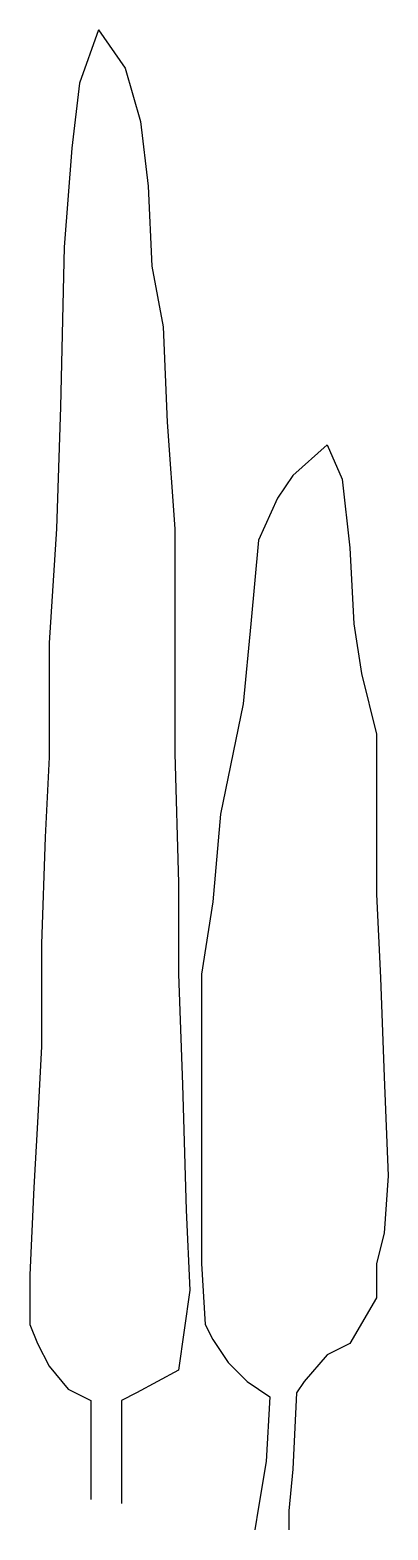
# Model space of a CAD drawing. Extents: x 1324 to 1400, y -149 to 170.
import ezdxf

# ---------------------------------------------------------------- set-up
doc = ezdxf.new("R2010")
doc.units = 0
doc.layers.get('0').update_dxf_attribs({"linetype": 'CONTINUOUS'})

msp = doc.modelspace()

# ---------------------------------------------------------------- linework, layer by layer
at = {"color": 0}
for points in [[(1338.197, 169.818149), (1334.144621, 158.481327), (1332.523669, 144.715186), (1330.902719, 123.661088), (1330.092243, 89.650623), (1329.281767, 63.737887), (1327.660816, 39.444698), (1327.660816, 15.151509), (1326.85034, -1.853725), (1326.039864, -24.527368), (1326.039864, -46.391239), (1325.229388, -62.586698), (1324.418913, -76.352839), (1323.608437, -94.977618), (1323.608437, -105.504667), (1325.229388, -109.553531), (1327.660816, -114.41217), (1331.713193, -119.270807), (1336.576048, -121.700126), (1336.576048, -142.754224)], [(1338.197, 169.818149), (1343.870329, 161.720419), (1347.112232, 150.383597), (1348.733184, 136.617456), (1349.543658, 119.612224), (1351.975086, 106.655856), (1352.785561, 86.411531), (1354.406513, 63.737887), (1354.406513, 39.444698), (1354.406513, 15.961282), (1355.216989, -11.571), (1355.216989, -31.005552), (1356.027463, -54.488968), (1356.837939, -81.211477), (1357.648415, -98.21671), (1355.216989, -115.221943), (1346.301756, -120.08058), (1343.059853, -121.700126), (1343.059853, -143.563997)], [(1386.82554, 81.552893), (1379.531259, 75.074709), (1376.289356, 70.216072), (1372.236978, 61.308569), (1370.616026, 43.493563), (1368.995075, 26.48833), (1364.132221, 3.004914), (1362.51127, -15.619865), (1360.079842, -31.005552), (1360.079842, -56.918288), (1360.079842, -75.543066), (1360.079842, -92.548299), (1360.890318, -105.504667), (1362.51127, -108.743758), (1365.753173, -113.602397), (1369.805551, -117.651262), (1374.668404, -120.890353), (1373.857928, -134.656494), (1372.236978, -144.37377), (1371.426502, -149.232408)], [(1386.82554, 81.552893), (1390.067443, 74.264937), (1391.688393, 59.689023), (1392.498869, 43.493563), (1394.119821, 32.966514), (1397.361724, 20.010146), (1397.361724, 7.053778), (1397.361724, -14.00032), (1398.172199, -31.815325), (1398.982675, -52.869422), (1399.793151, -73.92352), (1398.982675, -86.070115), (1397.361724, -92.548299), (1397.361724, -99.836256), (1391.688393, -109.553531), (1386.82554, -111.982851), (1381.962686, -117.651262), (1380.341735, -120.08058), (1379.531259, -136.27604), (1378.720783, -145.183543), (1378.720783, -149.232408)]]:
    msp.add_lwpolyline(points, dxfattribs=at)

doc.saveas('drawing.dxf')
